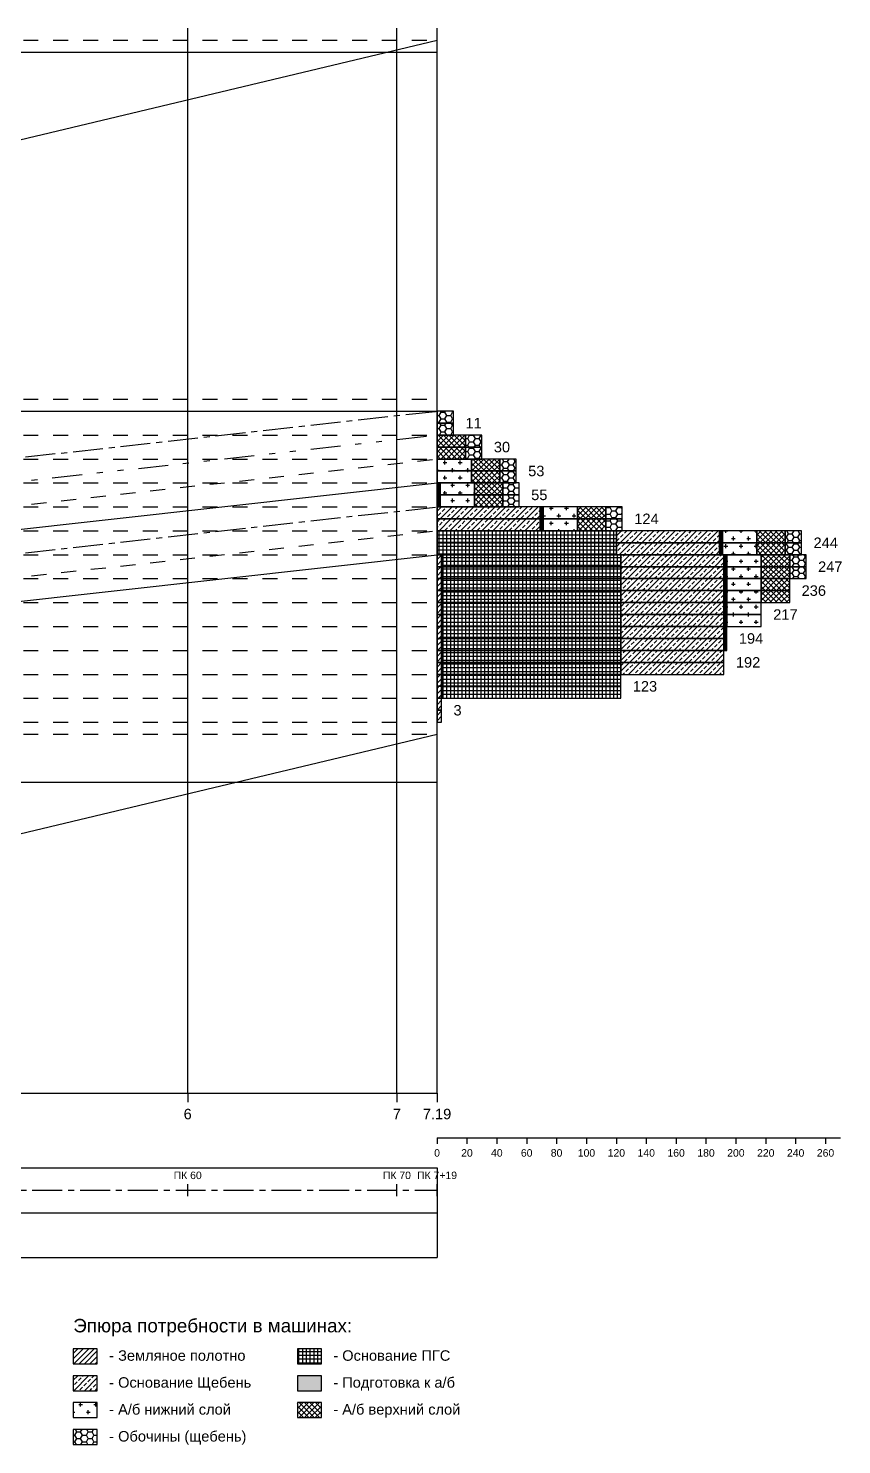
# Model space of a CAD drawing. Header units: metres. Extents: x -125 to 639, y -127 to 362.
# Drawn here: x 366.7 to 638.9, y -117.6 to 356 of the extents above; entities that cross this region are included whole.
import ezdxf
from ezdxf.enums import TextEntityAlignment as Align

# ---------------------------------------------------------------- set-up
doc = ezdxf.new("R2010")
doc.units = ezdxf.units.M
for name, pattern in [('DASHDOT', [16, 10, -2, 2, -2]), ('DASHED', [10, 5, -5]), ('DIVIDE', [29, 10, -5, 2, -5, 2, -5])]:
    doc.linetypes.add(name, pattern=pattern)
doc.styles.add('style1', font='arial.ttf')

msp = doc.modelspace()

# ---------------------------------------------------------------- hatches: boundary and pattern name
h = msp.add_hatch()
h.set_pattern_fill('HONEY', color=4, scale=0.4)
h.paths.add_polyline_path([(503.44, 224), (508.94, 224), (508.94, 228), (503.44, 228)])
h = msp.add_hatch()
h.set_pattern_fill('HONEY', color=4, scale=0.4)
h.paths.add_polyline_path([(503.44, 220), (508.94, 220), (508.94, 224), (503.44, 224)])
h = msp.add_hatch()
h.set_pattern_fill('ANSI37', color=1, scale=0.4)
h.paths.add_polyline_path([(503.44, 216), (512.94, 216), (512.94, 220), (503.44, 220)])
h = msp.add_hatch()
h.set_pattern_fill('HONEY', color=4, scale=0.4)
h.paths.add_polyline_path([(512.94, 216), (518.44, 216), (518.44, 220), (512.94, 220)])
h = msp.add_hatch()
h.set_pattern_fill('ANSI37', color=1, scale=0.4)
h.paths.add_polyline_path([(503.44, 212), (512.94, 212), (512.94, 216), (503.44, 216)])
h = msp.add_hatch()
h.set_pattern_fill('HONEY', color=4, scale=0.4)
h.paths.add_polyline_path([(512.94, 212), (518.44, 212), (518.44, 216), (512.94, 216)])
h = msp.add_hatch()
h.set_pattern_fill('CROSS', color=3, scale=0.4)
h.paths.add_polyline_path([(503.44, 208), (514.94, 208), (514.94, 212), (503.44, 212)])
h = msp.add_hatch()
h.set_pattern_fill('ANSI37', color=1, scale=0.4)
h.paths.add_polyline_path([(514.94, 208), (524.44, 208), (524.44, 212), (514.94, 212)])
h = msp.add_hatch()
h.set_pattern_fill('HONEY', color=4, scale=0.4)
h.paths.add_polyline_path([(524.44, 208), (529.94, 208), (529.94, 212), (524.44, 212)])
h = msp.add_hatch()
h.set_pattern_fill('CROSS', color=3, scale=0.4)
h.paths.add_polyline_path([(503.44, 204), (514.94, 204), (514.94, 208), (503.44, 208)])
h = msp.add_hatch(color=4)
h.dxf.hatch_style = 1
h.paths.add_polyline_path([(503.44, 200), (504.44, 200), (504.44, 204), (503.44, 204)])
h = msp.add_hatch()
h.set_pattern_fill('CROSS', color=3, scale=0.4)
h.paths.add_polyline_path([(504.44, 200), (515.94, 200), (515.94, 204), (504.44, 204)])
h = msp.add_hatch()
h.set_pattern_fill('ANSI37', color=1, scale=0.4)
h.paths.add_polyline_path([(514.94, 204), (524.44, 204), (524.44, 208), (514.94, 208)])
h = msp.add_hatch()
h.set_pattern_fill('ANSI37', color=1, scale=0.4)
h.paths.add_polyline_path([(515.94, 200), (525.44, 200), (525.44, 204), (515.94, 204)])
h = msp.add_hatch()
h.set_pattern_fill('HONEY', color=4, scale=0.4)
h.paths.add_polyline_path([(524.44, 204), (529.94, 204), (529.94, 208), (524.44, 208)])
h = msp.add_hatch()
h.set_pattern_fill('HONEY', color=4, scale=0.4)
h.paths.add_polyline_path([(525.44, 200), (530.94, 200), (530.94, 204), (525.44, 204)])
h = msp.add_hatch(color=4)
h.dxf.hatch_style = 1
h.paths.add_polyline_path([(503.44, 196), (504.44, 196), (504.44, 200), (503.44, 200)])
h = msp.add_hatch()
h.set_pattern_fill('CROSS', color=3, scale=0.4)
h.paths.add_polyline_path([(504.44, 196), (515.94, 196), (515.94, 200), (504.44, 200)])
h = msp.add_hatch()
h.set_pattern_fill('ANSI37', color=1, scale=0.4)
h.paths.add_polyline_path([(515.94, 196), (525.44, 196), (525.44, 200), (515.94, 200)])
h = msp.add_hatch()
h.set_pattern_fill('HONEY', color=4, scale=0.4)
h.paths.add_polyline_path([(525.44, 196), (530.94, 196), (530.94, 200), (525.44, 200)])
h = msp.add_hatch()
h.set_pattern_fill('ANSI33', color=5, scale=0.4)
h.paths.add_polyline_path([(503.44, 192), (537.94, 192), (537.94, 196), (503.44, 196)])
h = msp.add_hatch(color=4)
h.dxf.hatch_style = 1
h.paths.add_polyline_path([(537.94, 192), (538.94, 192), (538.94, 196), (537.94, 196)])
h = msp.add_hatch()
h.set_pattern_fill('CROSS', color=3, scale=0.4)
h.paths.add_polyline_path([(538.94, 192), (550.44, 192), (550.44, 196), (538.94, 196)])
h = msp.add_hatch()
h.set_pattern_fill('ANSI37', color=1, scale=0.4)
h.paths.add_polyline_path([(550.44, 192), (559.94, 192), (559.94, 196), (550.44, 196)])
h = msp.add_hatch()
h.set_pattern_fill('HONEY', color=4, scale=0.4)
h.paths.add_polyline_path([(559.94, 192), (565.44, 192), (565.44, 196), (559.94, 196)])
h = msp.add_hatch()
h.set_pattern_fill('ANSI33', color=5, scale=0.4)
h.paths.add_polyline_path([(503.44, 188), (537.94, 188), (537.94, 192), (503.44, 192)])
h = msp.add_hatch(color=4)
h.dxf.hatch_style = 1
h.paths.add_polyline_path([(537.94, 188), (538.94, 188), (538.94, 192), (537.94, 192)])
h = msp.add_hatch()
h.set_pattern_fill('CROSS', color=3, scale=0.4)
h.paths.add_polyline_path([(538.94, 188), (550.44, 188), (550.44, 192), (538.94, 192)])
h = msp.add_hatch()
h.set_pattern_fill('ANSI37', color=1, scale=0.4)
h.paths.add_polyline_path([(550.44, 188), (559.94, 188), (559.94, 192), (550.44, 192)])
h = msp.add_hatch()
h.set_pattern_fill('HONEY', color=4, scale=0.4)
h.paths.add_polyline_path([(559.94, 188), (565.44, 188), (565.44, 192), (559.94, 192)])
h = msp.add_hatch()
h.set_pattern_fill('NET', color=6, scale=0.4)
h.paths.add_polyline_path([(503.44, 184), (563.44, 184), (563.44, 188), (503.44, 188)])
h = msp.add_hatch()
h.set_pattern_fill('ANSI33', color=5, scale=0.4)
h.paths.add_polyline_path([(563.44, 184), (597.94, 184), (597.94, 188), (563.44, 188)])
h = msp.add_hatch(color=4)
h.dxf.hatch_style = 1
h.paths.add_polyline_path([(597.94, 184), (598.94, 184), (598.94, 188), (597.94, 188)])
h = msp.add_hatch()
h.set_pattern_fill('CROSS', color=3, scale=0.4)
h.paths.add_polyline_path([(598.94, 184), (610.44, 184), (610.44, 188), (598.94, 188)])
h = msp.add_hatch()
h.set_pattern_fill('ANSI37', color=1, scale=0.4)
h.paths.add_polyline_path([(610.44, 184), (619.94, 184), (619.94, 188), (610.44, 188)])
h = msp.add_hatch()
h.set_pattern_fill('HONEY', color=4, scale=0.4)
h.paths.add_polyline_path([(619.94, 184), (625.44, 184), (625.44, 188), (619.94, 188)])
h = msp.add_hatch()
h.set_pattern_fill('NET', color=6, scale=0.4)
h.paths.add_polyline_path([(503.44, 180), (563.44, 180), (563.44, 184), (503.44, 184)])
h = msp.add_hatch()
h.set_pattern_fill('ANSI31', color=32, scale=0.4)
h.paths.add_polyline_path([(503.44, 176), (504.94, 176), (504.94, 180), (503.44, 180)])
h = msp.add_hatch()
h.set_pattern_fill('NET', color=6, scale=0.4)
h.paths.add_polyline_path([(504.94, 176), (564.94, 176), (564.94, 180), (504.94, 180)])
h = msp.add_hatch()
h.set_pattern_fill('ANSI33', color=5, scale=0.4)
h.paths.add_polyline_path([(563.44, 180), (597.94, 180), (597.94, 184), (563.44, 184)])
h = msp.add_hatch()
h.set_pattern_fill('ANSI33', color=5, scale=0.4)
h.paths.add_polyline_path([(564.94, 176), (599.44, 176), (599.44, 180), (564.94, 180)])
h = msp.add_hatch(color=4)
h.dxf.hatch_style = 1
h.paths.add_polyline_path([(597.94, 180), (598.94, 180), (598.94, 184), (597.94, 184)])
h = msp.add_hatch()
h.set_pattern_fill('CROSS', color=3, scale=0.4)
h.paths.add_polyline_path([(598.94, 180), (610.44, 180), (610.44, 184), (598.94, 184)])
h = msp.add_hatch(color=4)
h.dxf.hatch_style = 1
h.paths.add_polyline_path([(599.44, 176), (600.44, 176), (600.44, 180), (599.44, 180)])
h = msp.add_hatch()
h.set_pattern_fill('CROSS', color=3, scale=0.4)
h.paths.add_polyline_path([(600.44, 176), (611.94, 176), (611.94, 180), (600.44, 180)])
h = msp.add_hatch()
h.set_pattern_fill('ANSI37', color=1, scale=0.4)
h.paths.add_polyline_path([(610.44, 180), (619.94, 180), (619.94, 184), (610.44, 184)])
h = msp.add_hatch()
h.set_pattern_fill('ANSI37', color=1, scale=0.4)
h.paths.add_polyline_path([(611.94, 176), (621.44, 176), (621.44, 180), (611.94, 180)])
h = msp.add_hatch()
h.set_pattern_fill('HONEY', color=4, scale=0.4)
h.paths.add_polyline_path([(619.94, 180), (625.44, 180), (625.44, 184), (619.94, 184)])
h = msp.add_hatch()
h.set_pattern_fill('HONEY', color=4, scale=0.4)
h.paths.add_polyline_path([(621.44, 176), (626.94, 176), (626.94, 180), (621.44, 180)])
h = msp.add_hatch()
h.set_pattern_fill('ANSI31', color=32, scale=0.4)
h.paths.add_polyline_path([(503.44, 172), (504.94, 172), (504.94, 176), (503.44, 176)])
h = msp.add_hatch()
h.set_pattern_fill('NET', color=6, scale=0.4)
h.paths.add_polyline_path([(504.94, 172), (564.94, 172), (564.94, 176), (504.94, 176)])
h = msp.add_hatch()
h.set_pattern_fill('ANSI33', color=5, scale=0.4)
h.paths.add_polyline_path([(564.94, 172), (599.44, 172), (599.44, 176), (564.94, 176)])
h = msp.add_hatch(color=4)
h.dxf.hatch_style = 1
h.paths.add_polyline_path([(599.44, 172), (600.44, 172), (600.44, 176), (599.44, 176)])
h = msp.add_hatch()
h.set_pattern_fill('CROSS', color=3, scale=0.4)
h.paths.add_polyline_path([(600.44, 172), (611.94, 172), (611.94, 176), (600.44, 176)])
h = msp.add_hatch()
h.set_pattern_fill('ANSI37', color=1, scale=0.4)
h.paths.add_polyline_path([(611.94, 172), (621.44, 172), (621.44, 176), (611.94, 176)])
h = msp.add_hatch()
h.set_pattern_fill('HONEY', color=4, scale=0.4)
h.paths.add_polyline_path([(621.44, 172), (626.94, 172), (626.94, 176), (621.44, 176)])
h = msp.add_hatch()
h.set_pattern_fill('ANSI31', color=32, scale=0.4)
h.paths.add_polyline_path([(503.44, 168), (504.94, 168), (504.94, 172), (503.44, 172)])
h = msp.add_hatch()
h.set_pattern_fill('NET', color=6, scale=0.4)
h.paths.add_polyline_path([(504.94, 168), (564.94, 168), (564.94, 172), (504.94, 172)])
h = msp.add_hatch()
h.set_pattern_fill('ANSI33', color=5, scale=0.4)
h.paths.add_polyline_path([(564.94, 168), (599.44, 168), (599.44, 172), (564.94, 172)])
h = msp.add_hatch(color=4)
h.dxf.hatch_style = 1
h.paths.add_polyline_path([(599.44, 168), (600.44, 168), (600.44, 172), (599.44, 172)])
h = msp.add_hatch()
h.set_pattern_fill('CROSS', color=3, scale=0.4)
h.paths.add_polyline_path([(600.44, 168), (611.94, 168), (611.94, 172), (600.44, 172)])
h = msp.add_hatch()
h.set_pattern_fill('ANSI37', color=1, scale=0.4)
h.paths.add_polyline_path([(611.94, 168), (621.44, 168), (621.44, 172), (611.94, 172)])
h = msp.add_hatch()
h.set_pattern_fill('ANSI31', color=32, scale=0.4)
h.paths.add_polyline_path([(503.44, 164), (504.94, 164), (504.94, 168), (503.44, 168)])
h = msp.add_hatch()
h.set_pattern_fill('NET', color=6, scale=0.4)
h.paths.add_polyline_path([(504.94, 164), (564.94, 164), (564.94, 168), (504.94, 168)])
h = msp.add_hatch()
h.set_pattern_fill('ANSI33', color=5, scale=0.4)
h.paths.add_polyline_path([(564.94, 164), (599.44, 164), (599.44, 168), (564.94, 168)])
h = msp.add_hatch(color=4)
h.dxf.hatch_style = 1
h.paths.add_polyline_path([(599.44, 164), (600.44, 164), (600.44, 168), (599.44, 168)])
h = msp.add_hatch()
h.set_pattern_fill('CROSS', color=3, scale=0.4)
h.paths.add_polyline_path([(600.44, 164), (611.94, 164), (611.94, 168), (600.44, 168)])
h = msp.add_hatch()
h.set_pattern_fill('ANSI37', color=1, scale=0.4)
h.paths.add_polyline_path([(611.94, 164), (621.44, 164), (621.44, 168), (611.94, 168)])
h = msp.add_hatch()
h.set_pattern_fill('ANSI31', color=32, scale=0.4)
h.paths.add_polyline_path([(503.44, 160), (504.94, 160), (504.94, 164), (503.44, 164)])
h = msp.add_hatch()
h.set_pattern_fill('NET', color=6, scale=0.4)
h.paths.add_polyline_path([(504.94, 160), (564.94, 160), (564.94, 164), (504.94, 164)])
h = msp.add_hatch()
h.set_pattern_fill('ANSI33', color=5, scale=0.4)
h.paths.add_polyline_path([(564.94, 160), (599.44, 160), (599.44, 164), (564.94, 164)])
h = msp.add_hatch(color=4)
h.dxf.hatch_style = 1
h.paths.add_polyline_path([(599.44, 160), (600.44, 160), (600.44, 164), (599.44, 164)])
h = msp.add_hatch()
h.set_pattern_fill('CROSS', color=3, scale=0.4)
h.paths.add_polyline_path([(600.44, 160), (611.94, 160), (611.94, 164), (600.44, 164)])
h = msp.add_hatch()
h.set_pattern_fill('ANSI31', color=32, scale=0.4)
h.paths.add_polyline_path([(503.44, 156), (504.94, 156), (504.94, 160), (503.44, 160)])
h = msp.add_hatch()
h.set_pattern_fill('NET', color=6, scale=0.4)
h.paths.add_polyline_path([(504.94, 156), (564.94, 156), (564.94, 160), (504.94, 160)])
h = msp.add_hatch()
h.set_pattern_fill('ANSI33', color=5, scale=0.4)
h.paths.add_polyline_path([(564.94, 156), (599.44, 156), (599.44, 160), (564.94, 160)])
h = msp.add_hatch(color=4)
h.dxf.hatch_style = 1
h.paths.add_polyline_path([(599.44, 156), (600.44, 156), (600.44, 160), (599.44, 160)])
h = msp.add_hatch()
h.set_pattern_fill('CROSS', color=3, scale=0.4)
h.paths.add_polyline_path([(600.44, 156), (611.94, 156), (611.94, 160), (600.44, 160)])
h = msp.add_hatch()
h.set_pattern_fill('ANSI31', color=32, scale=0.4)
h.paths.add_polyline_path([(503.44, 152), (504.94, 152), (504.94, 156), (503.44, 156)])
h = msp.add_hatch()
h.set_pattern_fill('ANSI31', color=32, scale=0.4)
h.paths.add_polyline_path([(503.44, 148), (504.94, 148), (504.94, 152), (503.44, 152)])
h = msp.add_hatch()
h.set_pattern_fill('NET', color=6, scale=0.4)
h.paths.add_polyline_path([(504.94, 152), (564.94, 152), (564.94, 156), (504.94, 156)])
h = msp.add_hatch()
h.set_pattern_fill('NET', color=6, scale=0.4)
h.paths.add_polyline_path([(504.94, 148), (564.94, 148), (564.94, 152), (504.94, 152)])
h = msp.add_hatch()
h.set_pattern_fill('ANSI33', color=5, scale=0.4)
h.paths.add_polyline_path([(564.94, 152), (599.44, 152), (599.44, 156), (564.94, 156)])
h = msp.add_hatch()
h.set_pattern_fill('ANSI33', color=5, scale=0.4)
h.paths.add_polyline_path([(564.94, 148), (599.44, 148), (599.44, 152), (564.94, 152)])
h = msp.add_hatch(color=4)
h.dxf.hatch_style = 1
h.paths.add_polyline_path([(599.44, 152), (600.44, 152), (600.44, 156), (599.44, 156)])
h = msp.add_hatch(color=4)
h.dxf.hatch_style = 1
h.paths.add_polyline_path([(599.44, 148), (600.44, 148), (600.44, 152), (599.44, 152)])
h = msp.add_hatch()
h.set_pattern_fill('ANSI31', color=32, scale=0.4)
h.paths.add_polyline_path([(503.44, 144), (504.94, 144), (504.94, 148), (503.44, 148)])
h = msp.add_hatch()
h.set_pattern_fill('NET', color=6, scale=0.4)
h.paths.add_polyline_path([(504.94, 144), (564.94, 144), (564.94, 148), (504.94, 148)])
h = msp.add_hatch()
h.set_pattern_fill('ANSI33', color=5, scale=0.4)
h.paths.add_polyline_path([(564.94, 144), (599.44, 144), (599.44, 148), (564.94, 148)])
h = msp.add_hatch()
h.set_pattern_fill('ANSI31', color=32, scale=0.4)
h.paths.add_polyline_path([(503.44, 140), (504.94, 140), (504.94, 144), (503.44, 144)])
h = msp.add_hatch()
h.set_pattern_fill('NET', color=6, scale=0.4)
h.paths.add_polyline_path([(504.94, 140), (564.94, 140), (564.94, 144), (504.94, 144)])
h = msp.add_hatch()
h.set_pattern_fill('ANSI33', color=5, scale=0.4)
h.paths.add_polyline_path([(564.94, 140), (599.44, 140), (599.44, 144), (564.94, 144)])
h = msp.add_hatch()
h.set_pattern_fill('ANSI31', color=32, scale=0.4)
h.paths.add_polyline_path([(503.44, 136), (504.94, 136), (504.94, 140), (503.44, 140)])
h = msp.add_hatch()
h.set_pattern_fill('NET', color=6, scale=0.4)
h.paths.add_polyline_path([(504.94, 136), (564.94, 136), (564.94, 140), (504.94, 140)])
h = msp.add_hatch()
h.set_pattern_fill('ANSI31', color=32, scale=0.4)
h.paths.add_polyline_path([(503.44, 132), (504.94, 132), (504.94, 136), (503.44, 136)])
h = msp.add_hatch()
h.set_pattern_fill('NET', color=6, scale=0.4)
h.paths.add_polyline_path([(504.94, 132), (564.94, 132), (564.94, 136), (504.94, 136)])
h = msp.add_hatch()
h.set_pattern_fill('ANSI31', color=32, scale=0.4)
h.paths.add_polyline_path([(503.44, 128), (504.94, 128), (504.94, 132), (503.44, 132)])
h = msp.add_hatch()
h.set_pattern_fill('ANSI31', color=32, scale=0.4)
h.paths.add_polyline_path([(503.44, 124), (504.94, 124), (504.94, 128), (503.44, 128)])
h = msp.add_hatch()
h.set_pattern_fill('ANSI31', color=32, scale=0.4)
h.paths.add_polyline_path([(381.72, -90.5), (389.72, -90.5), (389.72, -85.5), (381.72, -85.5)])
h = msp.add_hatch()
h.set_pattern_fill('NET', color=6, scale=0.4)
h.paths.add_polyline_path([(456.72, -90.5), (464.72, -90.5), (464.72, -85.5), (456.72, -85.5)])
h = msp.add_hatch()
h.set_pattern_fill('ANSI33', color=5, scale=0.4)
h.paths.add_polyline_path([(381.72, -99.5), (389.72, -99.5), (389.72, -94.5), (381.72, -94.5)])
h = msp.add_hatch(color=4)
h.dxf.hatch_style = 1
h.paths.add_polyline_path([(456.72, -99.5), (464.72, -99.5), (464.72, -94.5), (456.72, -94.5)])
h = msp.add_hatch()
h.set_pattern_fill('CROSS', color=3, scale=0.4)
h.paths.add_polyline_path([(381.72, -108.5), (389.72, -108.5), (389.72, -103.5), (381.72, -103.5)])
h = msp.add_hatch()
h.set_pattern_fill('ANSI37', color=1, scale=0.4)
h.paths.add_polyline_path([(456.72, -108.5), (464.72, -108.5), (464.72, -103.5), (456.72, -103.5)])
h = msp.add_hatch()
h.set_pattern_fill('HONEY', color=4, scale=0.4)
h.paths.add_polyline_path([(381.72, -117.5), (389.72, -117.5), (389.72, -112.5), (381.72, -112.5)])

# ---------------------------------------------------------------- linework, layer by layer
at = {"color": 8}
for p, q in [((420, 0), (420, 356)), ((490, 0), (490, 356))]:
    msp.add_line(p, q, dxfattribs=at)
at = {"color": 7}
for p, q in [((503.44, 0), (503.44, 356)), ((-45, 348), (503.44, 348)), ((-45, 228), (503.44, 228)), ((-45, 104), (503.44, 104)), ((-45, 0), (503.44, 0)), ((420, 0), (420, -3)), ((490, 0), (490, -3)), ((503.44, 0), (503.44, -3)), ((503.44, -15), (638.44, -15)), ((503.44, -15), (503.44, -17)), ((513.44, -15), (513.44, -17)), ((523.44, -15), (523.44, -17)), ((533.44, -15), (533.44, -17)), ((543.44, -15), (543.44, -17)), ((553.44, -15), (553.44, -17)), ((563.44, -15), (563.44, -17)), ((573.44, -15), (573.44, -17)), ((583.44, -15), (583.44, -17)), ((593.44, -15), (593.44, -17)), ((603.44, -15), (603.44, -17)), ((613.44, -15), (613.44, -17)), ((623.44, -15), (623.44, -17)), ((633.44, -15), (633.44, -17)), ((-45, -25), (503.44, -25)), ((503.44, -25), (503.44, -55)), ((420, -34.5), (420, -30.5)), ((490, -34.5), (490, -30.5)), ((503.44, -34.5), (503.44, -30.5)), ((-45, -40), (503.44, -40)), ((-45, -55), (503.44, -55))]:
    msp.add_line(p, q, dxfattribs=at)
at = {"color": 8, "linetype": 'DASHED'}
for p, q in [((-25, 352), (503.44, 352)), ((-25, 232), (503.44, 232)), ((-25, 228), (503.44, 228)), ((-25, 220), (503.44, 220)), ((-25, 212), (503.44, 212)), ((-25, 204), (503.44, 204)), ((-25, 196), (503.44, 196)), ((-25, 188), (503.44, 188)), ((-25, 180), (503.44, 180)), ((-25, 172), (503.44, 172)), ((-25, 164), (503.44, 164)), ((-25, 156), (503.44, 156)), ((-25, 148), (503.44, 148)), ((-25, 140), (503.44, 140)), ((-25, 132), (503.44, 132)), ((-25, 124), (503.44, 124)), ((-25, 120), (503.44, 120)), ((-25, 0), (503.44, 0))]:
    msp.add_line(p, q, dxfattribs=at)
at = {"color": 2, "linetype": 'Continuous'}
for p in [(0, 232), (503.44, 232)]:
    msp.add_line(p, (503.44, 352), dxfattribs=at)
at = {"color": 4, "linetype": 'DASHDOT'}
msp.add_line((0, 172), (503.44, 228), dxfattribs=at)
at = {"color": 1, "linetype": 'DIVIDE'}
msp.add_line((0, 164), (503.44, 220), dxfattribs=at)
at = {"color": 3, "linetype": 'DASHED'}
msp.add_line((0, 156), (503.44, 212), dxfattribs=at)
at = {"color": 4, "linetype": 'Continuous'}
for p in [(0, 148), (503.44, 148)]:
    msp.add_line(p, (503.44, 204), dxfattribs=at)
at = {"color": 5, "linetype": 'DASHDOT'}
msp.add_line((0, 140), (503.44, 196), dxfattribs=at)
at = {"color": 6, "linetype": 'DASHED'}
msp.add_line((0, 132), (503.44, 188), dxfattribs=at)
at = {"color": 32, "linetype": 'Continuous'}
msp.add_line((0, 124), (503.44, 180), dxfattribs=at)
at = {"color": 8, "linetype": 'Continuous'}
for p in [(0, 0), (503.44, 0)]:
    msp.add_line(p, (503.44, 120), dxfattribs=at)
at = {"color": 7, "linetype": 'DASHDOT'}
msp.add_line((0, -32.5), (503.44, -32.5), dxfattribs=at)
at = {"color": 7}
for points in [[(503.44, 224), (508.94, 224), (508.94, 228), (503.44, 228)], [(503.44, 220), (508.94, 220), (508.94, 224), (503.44, 224)], [(503.44, 216), (512.94, 216), (512.94, 220), (503.44, 220)], [(512.94, 216), (518.44, 216), (518.44, 220), (512.94, 220)], [(503.44, 212), (512.94, 212), (512.94, 216), (503.44, 216)], [(512.94, 212), (518.44, 212), (518.44, 216), (512.94, 216)], [(503.44, 208), (514.94, 208), (514.94, 212), (503.44, 212)], [(514.94, 208), (524.44, 208), (524.44, 212), (514.94, 212)], [(524.44, 208), (529.94, 208), (529.94, 212), (524.44, 212)], [(503.44, 204), (514.94, 204), (514.94, 208), (503.44, 208)], [(503.44, 200), (504.44, 200), (504.44, 204), (503.44, 204)], [(504.44, 200), (515.94, 200), (515.94, 204), (504.44, 204)], [(514.94, 204), (524.44, 204), (524.44, 208), (514.94, 208)], [(515.94, 200), (525.44, 200), (525.44, 204), (515.94, 204)], [(524.44, 204), (529.94, 204), (529.94, 208), (524.44, 208)], [(525.44, 200), (530.94, 200), (530.94, 204), (525.44, 204)], [(503.44, 196), (504.44, 196), (504.44, 200), (503.44, 200)], [(504.44, 196), (515.94, 196), (515.94, 200), (504.44, 200)], [(515.94, 196), (525.44, 196), (525.44, 200), (515.94, 200)], [(525.44, 196), (530.94, 196), (530.94, 200), (525.44, 200)], [(503.44, 192), (537.94, 192), (537.94, 196), (503.44, 196)], [(537.94, 192), (538.94, 192), (538.94, 196), (537.94, 196)], [(538.94, 192), (550.44, 192), (550.44, 196), (538.94, 196)], [(550.44, 192), (559.94, 192), (559.94, 196), (550.44, 196)], [(559.94, 192), (565.44, 192), (565.44, 196), (559.94, 196)], [(503.44, 188), (537.94, 188), (537.94, 192), (503.44, 192)], [(537.94, 188), (538.94, 188), (538.94, 192), (537.94, 192)], [(538.94, 188), (550.44, 188), (550.44, 192), (538.94, 192)], [(550.44, 188), (559.94, 188), (559.94, 192), (550.44, 192)], [(559.94, 188), (565.44, 188), (565.44, 192), (559.94, 192)], [(503.44, 184), (563.44, 184), (563.44, 188), (503.44, 188)], [(563.44, 184), (597.94, 184), (597.94, 188), (563.44, 188)], [(597.94, 184), (598.94, 184), (598.94, 188), (597.94, 188)], [(598.94, 184), (610.44, 184), (610.44, 188), (598.94, 188)], [(610.44, 184), (619.94, 184), (619.94, 188), (610.44, 188)], [(619.94, 184), (625.44, 184), (625.44, 188), (619.94, 188)], [(503.44, 180), (563.44, 180), (563.44, 184), (503.44, 184)], [(503.44, 176), (504.94, 176), (504.94, 180), (503.44, 180)], [(504.94, 176), (564.94, 176), (564.94, 180), (504.94, 180)], [(563.44, 180), (597.94, 180), (597.94, 184), (563.44, 184)], [(564.94, 176), (599.44, 176), (599.44, 180), (564.94, 180)], [(597.94, 180), (598.94, 180), (598.94, 184), (597.94, 184)], [(598.94, 180), (610.44, 180), (610.44, 184), (598.94, 184)], [(599.44, 176), (600.44, 176), (600.44, 180), (599.44, 180)], [(600.44, 176), (611.94, 176), (611.94, 180), (600.44, 180)], [(610.44, 180), (619.94, 180), (619.94, 184), (610.44, 184)], [(611.94, 176), (621.44, 176), (621.44, 180), (611.94, 180)], [(619.94, 180), (625.44, 180), (625.44, 184), (619.94, 184)], [(621.44, 176), (626.94, 176), (626.94, 180), (621.44, 180)], [(503.44, 172), (504.94, 172), (504.94, 176), (503.44, 176)], [(504.94, 172), (564.94, 172), (564.94, 176), (504.94, 176)], [(564.94, 172), (599.44, 172), (599.44, 176), (564.94, 176)], [(599.44, 172), (600.44, 172), (600.44, 176), (599.44, 176)], [(600.44, 172), (611.94, 172), (611.94, 176), (600.44, 176)], [(611.94, 172), (621.44, 172), (621.44, 176), (611.94, 176)], [(621.44, 172), (626.94, 172), (626.94, 176), (621.44, 176)], [(503.44, 168), (504.94, 168), (504.94, 172), (503.44, 172)], [(504.94, 168), (564.94, 168), (564.94, 172), (504.94, 172)], [(564.94, 168), (599.44, 168), (599.44, 172), (564.94, 172)], [(599.44, 168), (600.44, 168), (600.44, 172), (599.44, 172)], [(600.44, 168), (611.94, 168), (611.94, 172), (600.44, 172)], [(611.94, 168), (621.44, 168), (621.44, 172), (611.94, 172)], [(503.44, 164), (504.94, 164), (504.94, 168), (503.44, 168)], [(504.94, 164), (564.94, 164), (564.94, 168), (504.94, 168)], [(564.94, 164), (599.44, 164), (599.44, 168), (564.94, 168)], [(599.44, 164), (600.44, 164), (600.44, 168), (599.44, 168)], [(600.44, 164), (611.94, 164), (611.94, 168), (600.44, 168)], [(611.94, 164), (621.44, 164), (621.44, 168), (611.94, 168)], [(503.44, 160), (504.94, 160), (504.94, 164), (503.44, 164)], [(504.94, 160), (564.94, 160), (564.94, 164), (504.94, 164)], [(564.94, 160), (599.44, 160), (599.44, 164), (564.94, 164)], [(599.44, 160), (600.44, 160), (600.44, 164), (599.44, 164)], [(600.44, 160), (611.94, 160), (611.94, 164), (600.44, 164)], [(503.44, 156), (504.94, 156), (504.94, 160), (503.44, 160)], [(504.94, 156), (564.94, 156), (564.94, 160), (504.94, 160)], [(564.94, 156), (599.44, 156), (599.44, 160), (564.94, 160)], [(599.44, 156), (600.44, 156), (600.44, 160), (599.44, 160)], [(600.44, 156), (611.94, 156), (611.94, 160), (600.44, 160)], [(503.44, 152), (504.94, 152), (504.94, 156), (503.44, 156)], [(503.44, 148), (504.94, 148), (504.94, 152), (503.44, 152)], [(504.94, 152), (564.94, 152), (564.94, 156), (504.94, 156)], [(504.94, 148), (564.94, 148), (564.94, 152), (504.94, 152)], [(564.94, 152), (599.44, 152), (599.44, 156), (564.94, 156)], [(564.94, 148), (599.44, 148), (599.44, 152), (564.94, 152)], [(599.44, 152), (600.44, 152), (600.44, 156), (599.44, 156)], [(599.44, 148), (600.44, 148), (600.44, 152), (599.44, 152)], [(503.44, 144), (504.94, 144), (504.94, 148), (503.44, 148)], [(504.94, 144), (564.94, 144), (564.94, 148), (504.94, 148)], [(564.94, 144), (599.44, 144), (599.44, 148), (564.94, 148)], [(503.44, 140), (504.94, 140), (504.94, 144), (503.44, 144)], [(504.94, 140), (564.94, 140), (564.94, 144), (504.94, 144)], [(564.94, 140), (599.44, 140), (599.44, 144), (564.94, 144)], [(503.44, 136), (504.94, 136), (504.94, 140), (503.44, 140)], [(504.94, 136), (564.94, 136), (564.94, 140), (504.94, 140)], [(503.44, 132), (504.94, 132), (504.94, 136), (503.44, 136)], [(504.94, 132), (564.94, 132), (564.94, 136), (504.94, 136)], [(503.44, 128), (504.94, 128), (504.94, 132), (503.44, 132)], [(503.44, 124), (504.94, 124), (504.94, 128), (503.44, 128)], [(381.72, -90.5), (389.72, -90.5), (389.72, -85.5), (381.72, -85.5)], [(456.72, -90.5), (464.72, -90.5), (464.72, -85.5), (456.72, -85.5)], [(381.72, -99.5), (389.72, -99.5), (389.72, -94.5), (381.72, -94.5)], [(456.72, -99.5), (464.72, -99.5), (464.72, -94.5), (456.72, -94.5)], [(381.72, -108.5), (389.72, -108.5), (389.72, -103.5), (381.72, -103.5)], [(456.72, -108.5), (464.72, -108.5), (464.72, -103.5), (456.72, -103.5)], [(381.72, -117.5), (389.72, -117.5), (389.72, -112.5), (381.72, -112.5)]]:
    msp.add_lwpolyline(points, close=True, dxfattribs=at)

# ---------------------------------------------------------------- texts
at = {"color": 7, "style": 'style1'}
for s, p in [('11', (512.94, 224)), ('30', (522.44, 216)), ('53', (533.94, 208)), ('55', (534.94, 200)), ('124', (569.44, 192)), ('244', (629.44, 184)), ('247', (630.94, 176)), ('236', (625.44, 168)), ('217', (615.94, 160)), ('194', (604.44, 152)), ('192', (603.44, 144)), ('123', (568.94, 136)), ('3', (508.94, 128))]:
    msp.add_text(s, height=3.5, dxfattribs=at).set_placement(p, align=Align.MIDDLE_LEFT)
for s, height, p in [('6', 3.5, (420, -7)), ('7', 3.5, (490, -7)), ('7.19', 3.5, (503.44, -7)), ('0', 2.5, (503.44, -20)), ('20', 2.5, (513.44, -20)), ('40', 2.5, (523.44, -20)), ('60', 2.5, (533.44, -20)), ('80', 2.5, (543.44, -20)), ('100', 2.5, (553.44, -20)), ('120', 2.5, (563.44, -20)), ('140', 2.5, (573.44, -20)), ('160', 2.5, (583.44, -20)), ('180', 2.5, (593.44, -20)), ('200', 2.5, (603.44, -20)), ('220', 2.5, (613.44, -20)), ('240', 2.5, (623.44, -20)), ('260', 2.5, (633.44, -20))]:
    msp.add_text(s, height=height, dxfattribs=at).set_placement(p, align=Align.MIDDLE_CENTER)
for s, p in [('ПК 60', (420, -29.5)), ('ПК 70', (490, -29.5)), ('ПК 7+19', (503.44, -29.5))]:
    msp.add_text(s, height=2.5, dxfattribs=at).set_placement(p, align=Align.BOTTOM_CENTER)
for s, height, p in [('Эпюра потребности в машинах:', 4.5, (381.72, -80)), ('- Земляное полотно', 3.5, (393.72, -89.5)), ('- Основание ПГС', 3.5, (468.72, -89.5)), ('- Основание Щебень', 3.5, (393.72, -98.5)), ('- Подготовка к а/б', 3.5, (468.72, -98.5)), ('- А/б нижний слой', 3.5, (393.72, -107.5)), ('- А/б верхний слой', 3.5, (468.72, -107.5)), ('- Обочины (щебень)', 3.5, (393.72, -116.5))]:
    msp.add_text(s, height=height, dxfattribs=at).set_placement(p)

doc.saveas('drawing.dxf')
